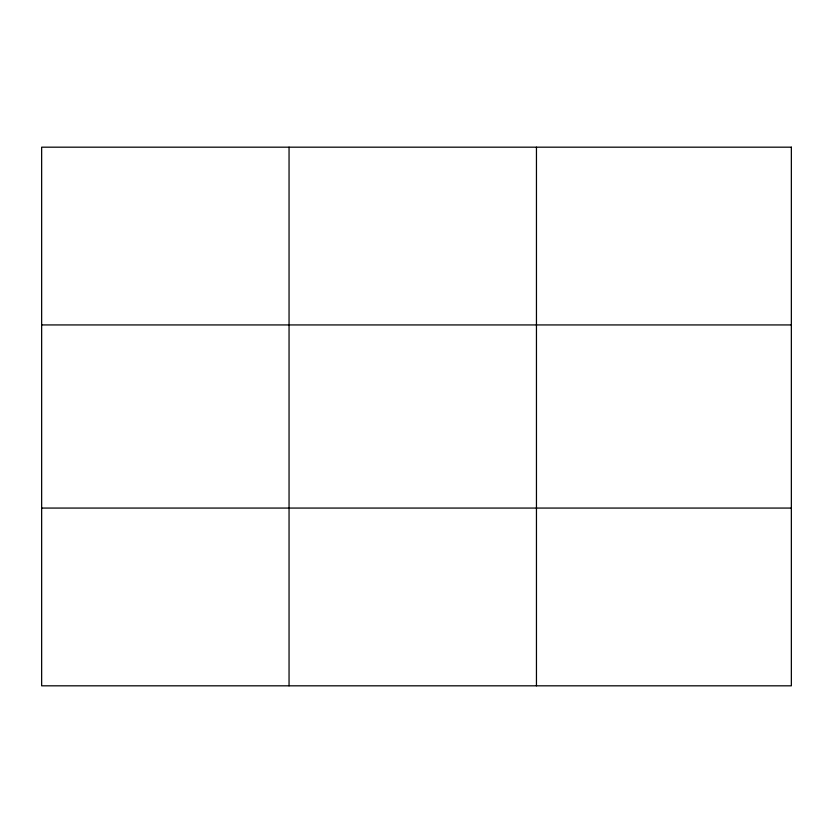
<?xml version="1.0" encoding="UTF-8"?>
<svg xmlns="http://www.w3.org/2000/svg" width="833" height="833" viewBox="0 0 833 833"><rect width="100%" height="100%" fill="white"/><g stroke="black" fill="none" stroke-linecap="round" stroke-linejoin="round"><path stroke-width="1.25" d="M289.051 147.181L289.051 685.819M536.452 147.181L536.452 685.819M41.65 324.932L791.35 324.932M41.65 508.068L791.35 508.068M791.35 147.181L791.35 685.819L41.65 685.819L41.65 147.181L791.35 147.181"/></g></svg>
